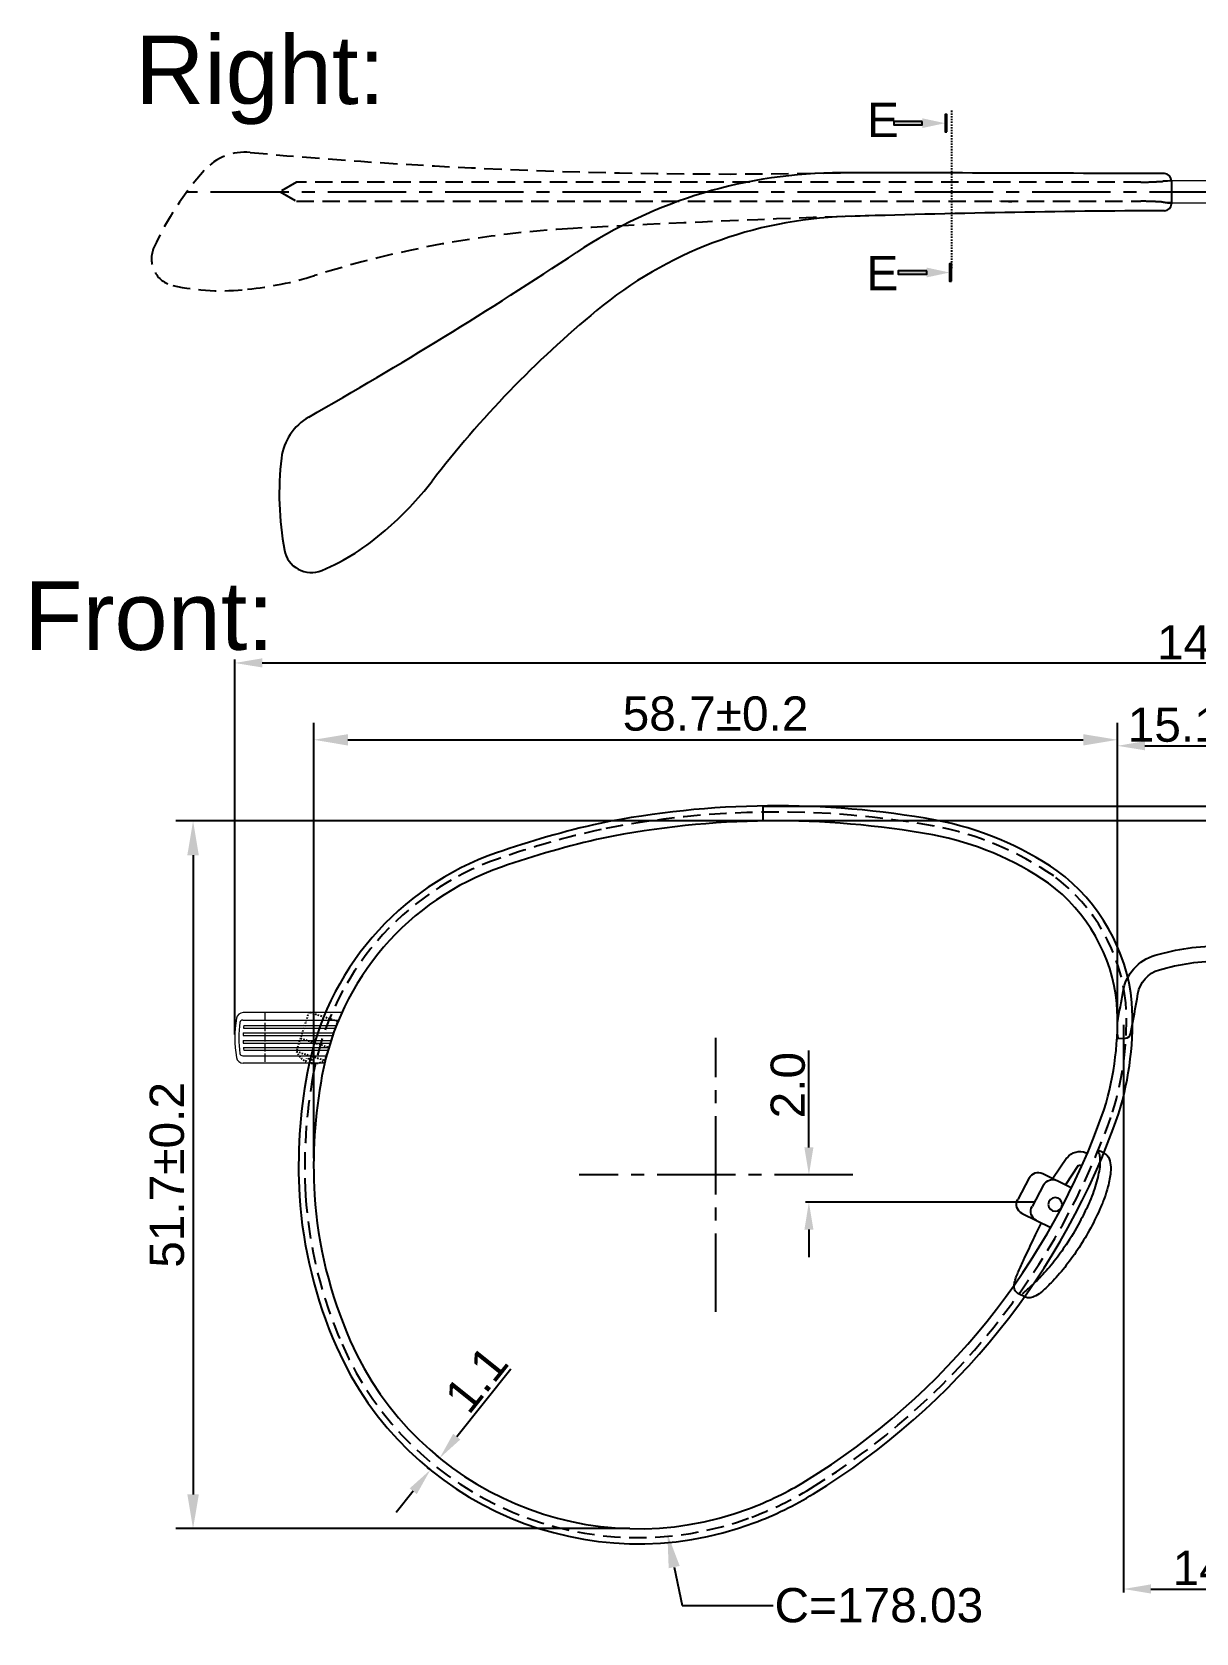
# Model space of a CAD drawing. Header units: millimetres. Extents: x 1186 to 2336, y 1181 to 1549.
# Drawn here: x 1683.6 to 1768.6, y 1290.2 to 1407.2 of the extents above; entities that cross this region are included whole.
import ezdxf
from ezdxf import colors
from ezdxf.entities.mleader import LeaderData, LeaderLine
from ezdxf.math import Vec2, Vec3

# ---------------------------------------------------------------- set-up
doc = ezdxf.new("R2010")
doc.units = ezdxf.units.MM
for name, pattern in [('ACAD_ISO02W100', [15, 12, -3]), ('CENTER2', [28.575, 19.05, -3.175, 3.175, -3.175]), ('DASHED2', [0.375, 0.25, -0.125]), ('HIDDEN', [9.525, 6.35, -3.175]), ('HIDDEN2', [0.1875, 0.125, -0.0625]), ('PHANTOM2', [1.25, 0.625, -0.125, 0.125, -0.125, 0.125, -0.125])]:
    doc.linetypes.add(name, pattern=pattern)
for name, color, linetype in [('Center Line', 2, 'CENTER2'), ('Dimension', 3, 'Continuous'), ('Hidden Line', 1, 'HIDDEN2'), ('Section Line', 6, 'PHANTOM2'), ('Text', 4, 'Continuous')]:
    doc.layers.add(name, color=color, linetype=linetype)
for name, color, linetype, lineweight in [('odj', 4, 'Continuous', 35), ('Section', 4, 'Continuous', 25), ('标注', 4, 'Continuous', 5)]:
    doc.layers.add(name, color=color, linetype=linetype, lineweight=lineweight)
doc.styles.get("Standard").update_dxf_attribs({"font": 'arial.ttf'})
doc.styles.add('宋体', font='SimSun.ttf')
doc.styles.add('样式 1', font='romant.shx')
doc.dimstyles.new('ISO-25$0', dxfattribs={"dimtxt": 2.5, "dimasz": 2.5, "dimexe": 0.5, "dimexo": 1, "dimgap": 1, "dimtad": 0, "dimtih": 1, "dimtoh": 1, "dimdec": 1, "dimzin": 10, "dimdsep": 46, "dimlunit": 6, "dimtxsty": '样式 1', "dimcen": 0, "dimclrd": 256, "dimclre": 256, "dimclrt": 7, "dimazin": 0, "dimtfac": 1, "dimtdec": 1, "dimtofl": 0, "dimtmove": 0, "dimatfit": 0, "dimfxl": 1, "dimtolj": 1, "dimtzin": 10, "dimarcsym": 0})
doc.dimstyles.new('Standard$0', dxfattribs={"dimtxt": 2.3, "dimasz": 2, "dimexe": 1, "dimexo": 1, "dimgap": 1, "dimtad": 0, "dimtih": 1, "dimtoh": 1, "dimdec": 1, "dimzin": 0, "dimdsep": 46, "dimtxsty": 'Standard', "dimcen": 0, "dimclrd": 4, "dimclre": 4, "dimclrt": 4, "dimadec": 1, "dimazin": 0, "dimtfac": 1, "dimtdec": 1, "dimtofl": 0, "dimtmove": 0, "dimatfit": 0, "dimfxl": 1, "dimtolj": 1, "dimtzin": 0, "dimarcsym": 0})

# ---------------------------------------------------------------- blocks, each defined once
blk = doc.blocks.new('*D193')
at = {"layer": 'Defpoints', "color": 0, "ltscale": 1000, "transparency": 16777216}
for p in [(1842.4, 1361.08), (1698.4, 1333.69), (1842.4, 1333.69)]:
    blk.add_point(p, dxfattribs=at)
at = {"layer": 'Dimension', "color": 3, "lineweight": -2, "ltscale": 1000, "transparency": 16777216}
for p, q in [((1698.4, 1333.94), (1698.4, 1361.33)), ((1842.4, 1333.94), (1842.4, 1361.33)), ((1700.4, 1361.08), (1840.4, 1361.08))]:
    blk.add_line(p, q, dxfattribs=at)
at = {"layer": 'Dimension', "color": 3, "ltscale": 1000, "transparency": 16777216}
for points in [[(1700.4, 1361.42), (1700.4, 1360.75), (1698.4, 1361.08)], [(1840.4, 1361.42), (1840.4, 1360.75), (1842.4, 1361.08)]]:
    blk.add_solid(points, dxfattribs=at)
at = {"layer": 'Dimension', "ltscale": 1000, "transparency": 16777216, "insert": (1770.6, 1362.59), "char_height": 2.5, "attachment_point": 5}
blk.add_mtext('\\A1;144±1', dxfattribs=at)
blk = doc.blocks.new('*D196')
at = {"layer": 'Defpoints', "color": 0, "transparency": 16777216}
for p in [(1740.33, 1323.69), (1741.99, 1323.69), (1757.06, 1321.69)]:
    blk.add_point(p, dxfattribs=at)
at = {"layer": 'Dimension', "color": 3, "lineweight": -2, "transparency": 16777216}
for p, q in [((1740.33, 1325.69), (1740.33, 1332.78)), ((1741.74, 1323.69), (1740.08, 1323.69)), ((1756.81, 1321.69), (1740.08, 1321.69)), ((1740.33, 1319.69), (1740.33, 1317.69))]:
    blk.add_line(p, q, dxfattribs=at)
at = {"layer": 'Dimension', "color": 3, "transparency": 16777216}
for points in [[(1740, 1325.69), (1740.66, 1325.69), (1740.33, 1323.69)], [(1740, 1319.69), (1740.66, 1319.69), (1740.33, 1321.69)]]:
    blk.add_solid(points, dxfattribs=at)
at = {"layer": 'Dimension', "transparency": 16777216, "insert": (1738.8, 1330.24), "char_height": 2.5, "attachment_point": 5, "rotation": 90}
blk.add_mtext('\\A1;2.0', dxfattribs=at)
blk = doc.blocks.new('AETW3T3T23')
at = {"layer": 'Center Line', "color": 251, "linetype": 'DASHED2', "ltscale": 0.3, "true_color": 0x636466}
for p, q in [((-0.33, 3.28), (-0.33, 0.28)), ((1.87, 3.28), (-0.33, 3.28)), ((1.87, 0.28), (1.87, 3.28)), ((-0.33, 1.28), (1.87, 1.28)), ((-0.33, 0.28), (1.87, 0.28)), ((0.57, -0.21), (0.57, 0.03)), ((0.97, 0.03), (0.57, 0.03)), ((0.97, -0.21), (0.97, 0.03))]:
    blk.add_line(p, q, dxfattribs=at)
for start, end in [(221.1121, 262.1265), (277.8735, 318.8879)]:
    blk.add_arc((0.77, 1.24), 1.46, start, end, dxfattribs=at)
blk = doc.blocks.new('mn')
at = {"color": 7}
for p, q in [((6512.1, -4128.87), (6512.55, -4128.72)), ((6513.88, -4130), (6514.64, -4131.5)), ((6514.77, -4129.55), (6515.6, -4131.17)), ((6516.37, -4130.9), (6514.2, -4131.65)), ((6517.32, -4131.34), (6517.96, -4133)), ((6516.22, -4131.72), (6516.86, -4133.38)), ((6517.5, -4133.98), (6515.31, -4134.73)), ((6516.49, -4140.01), (6517.09, -4139.81))]:
    blk.add_line(p, q, dxfattribs=at)
blk.add_circle((6515.2, -4133.02), 0.5, dxfattribs=at)
for centre, radius, start, end in [((6513.74, -4130.13), 1.18, 29.5662, 105.1946), ((6513.74, -4130.13), 0.18, 29.5662, 109.3578), ((6515.52, -4131.99), 0.75, 21.0536, 108.9615), ((6516.62, -4131.61), 0.75, 21.0536, 108.9615), ((6516.16, -4133.65), 0.75, 288.9615, 21.0536), ((6517.26, -4133.27), 0.75, 288.9615, 21.0536), ((6516.92, -4139.34), 0.5, 288.9615, 352.0354)]:
    blk.add_arc(centre, radius, start, end, dxfattribs=at)
for points, knots in [([(6512.1, -4128.87), (6512.02, -4128.9), (6511.94, -4128.95), (6511.73, -4129.14), (6511.64, -4129.32), (6511.53, -4129.7), (6511.49, -4129.93), (6511.47, -4130.51), (6511.49, -4130.87), (6511.58, -4131.54), (6511.63, -4131.82), (6511.76, -4132.4), (6511.84, -4132.7), (6511.93, -4133)], [0, 0, 0, 0, 0.525689, 0.525689, 1.652907, 1.652907, 2.923389, 2.923389, 4.456515, 4.456515, 5.498466, 5.498466, 6.576224, 6.576224, 6.576224, 6.576224]), ([(6512.57, -4128.8), (6512.54, -4128.84), (6512.51, -4128.89), (6512.44, -4129.04), (6512.4, -4129.16), (6512.35, -4129.45), (6512.33, -4129.61), (6512.31, -4129.97), (6512.32, -4130.16), (6512.35, -4130.56), (6512.37, -4130.78), (6512.44, -4131.24), (6512.48, -4131.48), (6512.59, -4131.97), (6512.65, -4132.22), (6512.75, -4132.55), (6512.77, -4132.63), (6512.79, -4132.71)], [0.342327, 0.342327, 0.342327, 0.342327, 0.733059, 0.733059, 1.466118, 1.466118, 2.199177, 2.199177, 2.932236, 2.932236, 3.665693, 3.665693, 4.39915, 4.39915, 5.132608, 5.132608, 5.375972, 5.375972, 5.375972, 5.375972]), ([(6511.93, -4133), (6512.26, -4134.08), (6512.68, -4135.13), (6513.65, -4137.08), (6514.19, -4137.97), (6514.78, -4138.75)], [0, 0, 0, 0, 3.393519, 3.393519, 6.793295, 6.793295, 6.793295, 6.793295]), ([(6512.79, -4132.71), (6512.93, -4133.17), (6513.09, -4133.62), (6513.5, -4134.69), (6513.76, -4135.29), (6514.26, -4136.29), (6514.49, -4136.73), (6515, -4137.57), (6515.27, -4137.98), (6515.6, -4138.41), (6515.64, -4138.47), (6515.68, -4138.52)], [12.477352, 12.477352, 12.477352, 12.477352, 13.824357, 13.824357, 15.774274, 15.774274, 17.2906, 17.2906, 18.806925, 18.806925, 19.033217, 19.033217, 19.033217, 19.033217]), ([(6517, -4137.42), (6516.97, -4137.35), (6516.95, -4137.28), (6516.77, -4136.72), (6516.61, -4136.23), (6516.3, -4135.31), (6516.16, -4134.89), (6516.02, -4134.49)], [9.004309, 9.004309, 9.004309, 9.004309, 9.230601, 9.230601, 10.746927, 10.746927, 12.028994, 12.028994, 12.028994, 12.028994]), ([(6517.27, -4138.33), (6517.23, -4138.18), (6517.18, -4138.03), (6517.09, -4137.73), (6517.05, -4137.58), (6517, -4137.42)], [8.414025, 8.414025, 8.414025, 8.414025, 8.934537, 8.934537, 9.455744, 9.455744, 9.455744, 9.455744]), ([(6517.42, -4139.41), (6517.42, -4139.41), (6517.42, -4139.41), (6517.42, -4139.41), (6517.42, -4139.39), (6517.42, -4139.37), (6517.43, -4139.27), (6517.43, -4139.17), (6517.41, -4138.95), (6517.39, -4138.83), (6517.35, -4138.59), (6517.31, -4138.46), (6517.27, -4138.33)], [0.853482, 0.853482, 0.853482, 0.853482, 0.855432, 0.855432, 0.855432, 0.944962, 0.944962, 1.417442, 1.417442, 1.889923, 1.889923, 2.345183, 2.345183, 2.345183, 2.345183]), ([(6514.78, -4138.75), (6514.87, -4138.87), (6514.96, -4138.98), (6515.14, -4139.21), (6515.23, -4139.31), (6515.33, -4139.42)], [0, 0, 0, 0, 0.516499, 0.516499, 1.03397, 1.03397, 1.03397, 1.03397]), ([(6515.33, -4139.42), (6515.47, -4139.59), (6515.62, -4139.72), (6515.9, -4139.93), (6516.03, -4139.99), (6516.29, -4140.06), (6516.4, -4140.04), (6516.49, -4140.01)], [0, 0, 0, 0, 0.796315, 0.796315, 1.559532, 1.559532, 2.335249, 2.335249, 2.335249, 2.335249]), ([(6515.68, -4138.52), (6515.77, -4138.64), (6515.86, -4138.76), (6516.04, -4138.98), (6516.14, -4139.09), (6516.23, -4139.2), (6516.24, -4139.21), (6516.25, -4139.23), (6516.27, -4139.24), (6516.32, -4139.3), (6516.38, -4139.36), (6516.43, -4139.43), (6516.55, -4139.56), (6516.66, -4139.69), (6516.78, -4139.81)], [20.071782, 20.071782, 20.071782, 20.071782, 20.592988, 20.592988, 21.113501, 21.113501, 21.113501, 21.18052, 21.18052, 21.18052, 21.484011, 21.484011, 21.484011, 22.11914, 22.11914, 22.11914, 22.11914])]:
    blk.add_open_spline(points, degree=3, knots=knots, dxfattribs=at)
blk = doc.blocks.new('*D192')
at = {"layer": 'Defpoints', "color": 0, "transparency": 16777216}
for p in [(1713.36, 1303), (1713.54, 1302.86), (1712.85, 1302)]:
    blk.add_point(p, dxfattribs=at)
at = {"layer": 'Dimension', "color": 3, "lineweight": -2, "transparency": 16777216}
for p, q in [((1714.61, 1304.57), (1718.56, 1309.52)), ((1713.34, 1303.02), (1713.17, 1303.16)), ((1712.66, 1302.16), (1712.48, 1302.3)), ((1711.43, 1300.58), (1710.18, 1299.02))]:
    blk.add_line(p, q, dxfattribs=at)
at = {"layer": 'Dimension', "color": 3, "transparency": 16777216}
for points in [[(1714.35, 1304.78), (1714.87, 1304.36), (1713.36, 1303)], [(1711.17, 1300.79), (1711.69, 1300.37), (1712.68, 1302.14)]]:
    blk.add_solid(points, dxfattribs=at)
at = {"layer": 'Dimension', "transparency": 16777216, "insert": (1716.03, 1308.76), "char_height": 2.5, "attachment_point": 5, "rotation": 51.4298}
blk.add_mtext('\\A1;1.1', dxfattribs=at)
blk = doc.blocks.new('*D183')
at = {"layer": 'Defpoints', "color": 0, "transparency": 16777216}
for p in [(1762.87, 1355.47), (1762.87, 1334.84), (1704.16, 1324.28)]:
    blk.add_point(p, dxfattribs=at)
at = {"layer": 'Dimension', "lineweight": -2, "transparency": 16777216}
for p, q in [((1704.16, 1324.9), (1704.16, 1356.72)), ((1762.87, 1335.47), (1762.87, 1356.72)), ((1706.66, 1355.47), (1760.37, 1355.47))]:
    blk.add_line(p, q, dxfattribs=at)
at = {"layer": 'Dimension', "transparency": 16777216}
for points in [[(1706.66, 1355.88), (1706.66, 1355.05), (1704.16, 1355.47)], [(1760.37, 1355.88), (1760.37, 1355.05), (1762.87, 1355.47)]]:
    blk.add_solid(points, dxfattribs=at)
at = {"layer": 'Dimension', "transparency": 16777216, "insert": (1733.51, 1357.37), "char_height": 2.5, "attachment_point": 5}
blk.add_mtext('58.7±0.2', dxfattribs=at)
blk = doc.blocks.new('*D184')
at = {"layer": 'Defpoints', "color": 0, "transparency": 16777216}
for p in [(1737.95, 1349.54), (1695.35, 1297.85), (1727.88, 1297.85)]:
    blk.add_point(p, dxfattribs=at)
at = {"layer": 'Dimension', "lineweight": -2, "transparency": 16777216}
for p, q in [((1737.32, 1349.54), (1694.1, 1349.54)), ((1695.35, 1347.04), (1695.35, 1300.35)), ((1727.26, 1297.85), (1694.1, 1297.85))]:
    blk.add_line(p, q, dxfattribs=at)
at = {"layer": 'Dimension', "transparency": 16777216}
for points in [[(1694.93, 1347.04), (1695.77, 1347.04), (1695.35, 1349.54)], [(1694.93, 1300.35), (1695.77, 1300.35), (1695.35, 1297.85)]]:
    blk.add_solid(points, dxfattribs=at)
at = {"layer": 'Dimension', "transparency": 16777216, "insert": (1693.45, 1323.69), "char_height": 2.5, "attachment_point": 5, "rotation": 90}
blk.add_mtext('51.7±0.2', dxfattribs=at)
blk = doc.blocks.new('*D270')
at = {"layer": 'Defpoints', "color": 0, "ltscale": 1000, "transparency": 16777216}
for p in [(1777.93, 1355.03), (1762.87, 1334.84), (1777.93, 1334.81)]:
    blk.add_point(p, dxfattribs=at)
at = {"layer": 'Dimension', "color": 3, "lineweight": -2, "ltscale": 1000, "transparency": 16777216}
for p, q in [((1762.87, 1335.09), (1762.87, 1355.28)), ((1764.87, 1355.03), (1775.93, 1355.03)), ((1777.93, 1335.06), (1777.93, 1355.28))]:
    blk.add_line(p, q, dxfattribs=at)
at = {"layer": 'Dimension', "color": 3, "ltscale": 1000, "transparency": 16777216}
for points in [[(1764.87, 1355.37), (1764.87, 1354.7), (1762.87, 1355.03)], [(1775.93, 1355.37), (1775.93, 1354.7), (1777.93, 1355.03)]]:
    blk.add_solid(points, dxfattribs=at)
at = {"layer": 'Dimension', "ltscale": 1000, "transparency": 16777216, "insert": (1770.4, 1356.56), "char_height": 2.5, "attachment_point": 5}
blk.add_mtext('\\A1;15.1±0.5', dxfattribs=at)
blk = doc.blocks.new('*D185')
at = {"layer": 'Defpoints', "color": 0, "transparency": 16777216}
for p in [(1763.31, 1334.9), (1777.27, 1334.9), (1777.27, 1293.44)]:
    blk.add_point(p, dxfattribs=at)
at = {"layer": 'Dimension', "color": 3, "lineweight": -2, "transparency": 16777216}
for p, q in [((1763.31, 1334.65), (1763.31, 1293.19)), ((1777.27, 1334.65), (1777.27, 1293.19)), ((1765.31, 1293.44), (1775.27, 1293.44))]:
    blk.add_line(p, q, dxfattribs=at)
at = {"layer": 'Dimension', "color": 3, "transparency": 16777216}
for points in [[(1765.31, 1293.78), (1765.31, 1293.11), (1763.31, 1293.44)], [(1775.27, 1293.78), (1775.27, 1293.11), (1777.27, 1293.44)]]:
    blk.add_solid(points, dxfattribs=at)
at = {"layer": 'Dimension', "transparency": 16777216, "insert": (1770.29, 1294.97), "char_height": 2.5, "attachment_point": 5}
blk.add_mtext('\\A1;14.0', dxfattribs=at)
blk = doc.blocks.new('_FILLED')
at = {"color": 0, "linetype": 'ByBlock'}
blk.add_solid([(0, 0), (-1, 0.214), (-1, -0.214)], dxfattribs=at)
blk = doc.blocks.new('ER')
at = {"layer": 'Section'}
h = blk.add_hatch(color=6, dxfattribs=at)
h.dxf.hatch_style = 1
h.paths.add_polyline_path([(973.88, -602.3), (973.88, -602.77), (977.63, -602.77), (977.63, -602.3)])
h.paths.add_polyline_path([(980.63, -603.66), (980.87, -603.66), (980.87, -601.41), (980.63, -601.41)])
at = {"layer": 'Section', "color": 6}
for points in [[(980.87, -603.66), (980.87, -601.41), (980.63, -601.41), (980.63, -603.66)], [(977.63, -602.3), (973.88, -602.3), (973.88, -602.77), (977.63, -602.77)]]:
    blk.add_lwpolyline(points, close=True, dxfattribs=at)
at = {"layer": 'Section', "color": 6, "xscale": 3.002185386386005, "yscale": 3.002185386386005, "zscale": 3.002185386386005}
blk.add_blockref('_FILLED', (980.63, -602.54), dxfattribs=at)

msp = doc.modelspace()

# ---------------------------------------------------------------- linework, layer by layer
for p, q in [((1766.80947, 1396.30162), (1766.80947, 1394.61694)), ((1766.80947, 1396.25346), (1766.80947, 1394.66511)), ((1766.80947, 1396.25346), (1766.80947, 1394.66511))]:
    msp.add_line(p, q)
at = {"color": 251, "linetype": 'ACAD_ISO02W100', "lineweight": 13, "ltscale": 0.05}
msp.add_line((1700.58741, 1335.54317), (1700.58741, 1331.84317), dxfattribs=at)
at = {"color": 6}
msp.add_line((1698.39767, 1333.69317), (1698.39767, 1333.69317), dxfattribs=at)
for points in [[(1717.50462, 1347.21003, 0.269578347), (1703.68478, 1331.11914, 0.059933546), (1703.11704, 1322.15567, 0.087169269), (1705.82212, 1311.13667, 0.397536029), (1736.30832, 1298.26708, 0.048165461), (1740.6697, 1300.3929, 0.173600956), (1762.93741, 1328.11759, 0.090886085), (1763.9268, 1336.28391, 0.212049641), (1758.47354, 1345.8902, 0.104636807), (1749.57601, 1349.60477, 0.094296924), (1725.06979, 1349.36634, 0.028465345)], [(1717.86581, 1346.17102, 0.269578638), (1704.76642, 1330.91898, 0.059894322), (1704.21497, 1322.22345, 0.08712401), (1706.82891, 1311.5798, 0.397536029), (1735.92359, 1299.29761, 0.048165461), (1740.09494, 1301.3308, 0.173515185), (1761.89218, 1328.4608, 0.090446405), (1762.83009, 1336.1963, 0.211249654), (1757.83392, 1344.99508, 0.104377056), (1749.37618, 1348.52306, 0.094228667), (1725.29831, 1348.29026, 0.02841893)]]:
    msp.add_lwpolyline(points, format="xyb", close=True)
msp.add_lwpolyline([(1736.95288, 1349.5862), (1803.84912, 1349.5862), (1803.84912, 1350.5862), (1736.95288, 1350.5862)], close=True)
for points in [[(1762.86869, 1334.84217, 0.006709248), (1763.27257, 1337.09268, -0.289956585), (1765.62331, 1339.72691, -0.071317287), (1770.46387, 1340.41822)], [(1762.90451, 1333.63932), (1763.45362, 1333.67085, 0.341084985), (1763.82283, 1333.99128, 0.008608203), (1764.3588, 1336.91395, -0.289956585), (1765.92596, 1338.6701, -0.0714253), (1770.46427, 1339.31925, -0.069694241)], [(1762.84771, 1333.94379, -0.005240943), (1762.90451, 1333.63932)]]:
    msp.add_lwpolyline(points, format="xyb")
for centre, radius, start, end in [((1742.67277, 1361.88258), 35, 89.9445642, 123.4923832), ((1736.52049, -5559.98905), 6956.87436, 89.754808107, 89.949051861), ((1767.48321, 1376.3047), 20, 91.9304773, 93.6462682), ((1766.9064, 1386.56242), 9.72667, 90.578235, 94.0981446), ((1766.28947, 1396.30162), 0.52, 0, 89.7554804), ((1770.42109, 538.57213), 855.55469, 90.27519217, 91.83863399), ((1766.88359, 1398.48176), 3.79958, 259.8081841, 268.8822329), ((1767.48321, 1414.70166), 20, 266.3537318, 268.0695227), ((1766.30947, 1394.61694), 0.5, 270.2751922, 0), ((1743.93341, 1363.70178), 30, 91.838634, 129.6011587), ((1531.87519, 1680.45499), 347, 299.6997877, 303.4923832), ((1773.89307, 1327.48827), 77, 129.6011587, 142.5027545), ((1705.78005, 1375.56469), 4, 119.6997877, 173.0578898), ((1723.75739, 1373.37578), 22.1101, 173.0578898, 190.5626059), ((1694.30459, 1388.55258), 23.31538, 310.252214, 322.5027545), ((1698.57376, 1382.73547), 16.12496, 292.5390798, 312.0308343), ((1703.98804, 1369.6894), 2, 190.5626059, 292.5390798)]:
    msp.add_arc(centre, radius, start, end)
at = {"color": 1, "lineweight": 13}
msp.add_arc((1754.15274, 1389.46525), 5.33934, 79.3689485, 88.9045016, dxfattribs=at)
at = {"layer": 'Center Line', "ltscale": 0.3}
for p, q in [((1839.50202, 1395.46175), (1694.86628, 1395.46175)), ((1733.54108, 1313.69317), (1733.54108, 1333.69317)), ((1743.54108, 1323.69317), (1723.54108, 1323.69317))]:
    msp.add_line(p, q, dxfattribs=at)
at = {"layer": 'Hidden Line', "linetype": 'HIDDEN', "ltscale": 0.2}
for p, q in [((1702.90202, 1396.20318), (1701.70202, 1395.50318)), ((1701.70202, 1395.50318), (1702.90202, 1394.80318)), ((1764.5851, 1396.20318), (1702.90202, 1396.20318)), ((1702.90202, 1394.80318), (1764.5851, 1394.80318))]:
    msp.add_line(p, q, dxfattribs=at)
msp.add_lwpolyline([(1717.65238, 1346.78498, 0.269578463), (1704.12727, 1331.03726, 0.059917791), (1703.5662, 1322.18339, 0.087151114), (1706.23399, 1311.31795, 0.397536029), (1736.15093, 1298.68866, 0.048165461), (1740.43457, 1300.77659, 0.17356645), (1762.50983, 1328.25802, 0.090711612), (1763.47815, 1336.24811, 0.211736828), (1758.21191, 1345.52399, 0.104533909), (1749.49427, 1349.16225, 0.094269312), (1725.16327, 1348.92612, 0.028446539)], format="xyb", close=True, dxfattribs=at)
for centre, radius, start, end in [((1699.14732, 1394.38537), 4, 84.6997877, 138.0578898), ((1734.45216, 1785.43731), 388.64241, 264.8426802, 271.2170107), ((1712.61799, 1382.28095), 22.1101, 138.0578898, 155.5626059), ((1762.95832, 1447.31066), 51.14999, 272.9935868, 273.6462682), ((1762.95832, 1447.31066), 51.14999, 272.9935868, 273.6462682), ((1764.5851, 1416.20318), 20, 270, 272.9935868), ((1764.5851, 1416.20318), 20, 270, 272.9935868), ((1764.5851, 1374.80318), 20, 87.0064132, 90), ((1764.5851, 1374.80318), 20, 87.0064132, 90), ((1762.95832, 1343.69569), 51.14999, 86.3537318, 87.0064132), ((1762.95832, 1343.69569), 51.14999, 86.3537318, 87.0064132), ((1727.36674, 1315.93545), 77, 93.1700944, 107.5027545), ((1770.42109, 538.57213), 855.55469, 91.72264328, 93.1700944), ((1694.30947, 1390.60047), 2, 155.5626059, 257.5390798), ((1697.19672, 1411.60648), 23.31538, 275.252214, 287.5027545), ((1697.35726, 1404.39269), 16.12496, 257.5390798, 277.0308343)]:
    msp.add_arc(centre, radius, start, end, dxfattribs=at)
at = {"layer": 'Section Line'}
msp.add_line((1750.73826, 1401.42227), (1750.73826, 1389.8761), dxfattribs=at).dxf.unprotected_set("ltscale", 0)
at = {"layer": '标注', "color": 0, "lineweight": 13, "ltscale": 5}
for p, q in [((1820.67049, 1396.33482), (1766.80823, 1396.28859)), ((1766.80947, 1394.68291), (1820.67049, 1394.63668)), ((1706.21945, 1335.54317), (1699.01017, 1335.54317)), ((1698.9728, 1334.99767), (1705.98167, 1334.99767)), ((1699.02853, 1334.39767), (1705.74201, 1334.39767)), ((1699.0486, 1334.59767), (1705.81941, 1334.59767)), ((1698.99962, 1333.87074), (1705.56799, 1333.87074)), ((1698.99962, 1333.5156), (1705.45456, 1333.5156)), ((1699.00652, 1334.07074), (1705.63187, 1334.07074)), ((1699.00652, 1333.3156), (1705.36505, 1333.3156)), ((1698.9728, 1332.38866), (1705.09606, 1332.38866)), ((1699.02774, 1332.99767), (1705.26731, 1332.99767)), ((1699.0486, 1332.78866), (1705.20619, 1332.78866)), ((1704.96011, 1331.84317), (1699.01017, 1331.84317))]:
    msp.add_line(p, q, dxfattribs=at)
for centre, radius, start, end in [((1699.01017, 1335.04317), 0.5, 90, 170.4727166), ((1707.05392, 1333.69317), 8.65625, 170.4727166, 189.5272834), ((1707.05392, 1333.69317), 8.35625, 172.2171931, 187.7828069), ((1698.9728, 1334.79767), 0.2, 90, 172.2171931), ((1707.05392, 1333.69317), 8.05625, 173.5535972, 174.9831744), ((1707.05392, 1333.69317), 8.05625, 177.313746, 178.737021), ((1707.05392, 1333.69317), 8.05625, 181.262979, 182.686254), ((1699.01017, 1332.34317), 0.5, 189.5272834, 270), ((1698.9728, 1332.58866), 0.2, 187.7828069, 270), ((1707.05392, 1333.69317), 8.05625, 184.9525002, 186.4464028)]:
    msp.add_arc(centre, radius, start, end, dxfattribs=at)

# ---------------------------------------------------------------- block references
at = {"linetype": 'Continuous', "xscale": 0.5559712353769681, "yscale": 0.5559712353769681, "zscale": 0.5559712353769681}
for p in [(1205.07486, 1735.50258), (1205.40404, 1724.59564)]:
    msp.add_blockref('ER', p, dxfattribs=at)
at = {"xscale": -1, "rotation": 352.7856242428753}
msp.add_blockref('mn', (8740.97135, 4603.64283), dxfattribs=at)
at = {"layer": 'Hidden Line', "linetype": 'HIDDEN', "ltscale": 0.05, "rotation": 342.2865716427622}
msp.add_blockref('AETW3T3T23', (1703.11891, 1332.34629), dxfattribs=at)

# ---------------------------------------------------------------- texts
at = {"layer": 'odj', "char_height": 2.5, "attachment_point": 5}
for insert in [(1745.73537, 1400.74739), (1745.68893, 1389.55325)]:
    msp.add_mtext_dynamic_manual_height_columns('E', width=17.5973544, gutter_width=12.5, heights=[0], dxfattribs=dict(at, insert=insert))
at = {"layer": 'Text', "linetype": 'ByBlock', "lineweight": 9, "char_height": 5, "width": 51.5648721, "attachment_point": 5, "style": '宋体'}
for s, insert in [('\\pxql;{\\fArial|b0|i0|c0|p34;Right:}', (1716.91398, 1403.64629)), ('\\pxql;{\\fArial|b0|i0|c0|p34;Front:}', (1708.79641, 1364.49965))]:
    msp.add_mtext(s, dxfattribs=dict(at, insert=insert))

# ---------------------------------------------------------------- dimensions: what is measured, and where the dimension line sits
at = {"layer": 'Dimension', "color": 40, "ltscale": 1000, "true_color": 0xf8d731}
dim = msp.add_linear_dim(base=(1842.401, 1361.08308), p1=(1698.401, 1333.69317), p2=(1842.401, 1333.69317), dimstyle='Standard$0', override={"dimtxt": 2.5, "dimexe": 0.25, "dimexo": 0.25, "dimgap": 0.25, "dimtad": 1, "dimtih": 0, "dimtoh": 0, "dimdec": 0, "dimclrd": 3, "dimclre": 3, "dimclrt": 256, "dimadec": 0, "dimtol": 1, "dimtp": 1, "dimtm": 1, "dimtdec": 0, "dimatfit": 3, "dimfxl": 1.25, "dimarcsym": 2}, dxfattribs=at)
dim.commit()
dim.dimension.update_dxf_attribs({"geometry": '*D193', "text_midpoint": (1770.59714, 1361.08308), "dimtype": 160})
at = {"layer": 'Dimension'}
for base, p1, p2, dimstyle, override, picture, middle in [((1762.86869, 1355.46761), (1704.15711, 1324.27772), (1762.86869, 1334.84217), 'ISO-25$0', {"dimexe": 1.25, "dimexo": 0.625, "dimgap": 0.625, "dimtad": 3, "dimtih": 0, "dimtoh": 0, "dimzin": 8, "dimlunit": 2, "dimtxsty": 'Standard', "dimcen": 2.5, "dimclrt": 256, "dimadec": 0, "dimtol": 1, "dimtp": 0.2, "dimtm": 0.2, "dimtdec": 2, "dimtofl": 1, "dimatfit": 3, "dimtolj": 0, "dimtzin": 8}, '*D183', (1733.5129, 1357.36904)), ((1777.26736, 1293.44277), (1763.30628, 1334.90029), (1777.26736, 1334.89978), 'Standard$0', {"dimtxt": 2.5, "dimexe": 0.25, "dimexo": 0.25, "dimgap": 0.25, "dimtad": 1, "dimtih": 0, "dimtoh": 0, "dimclrd": 3, "dimclre": 3, "dimclrt": 256, "dimadec": 2, "dimtdec": 2, "dimatfit": 3}, '*D185', (1770.28682, 1294.96921))]:
    dim = msp.add_linear_dim(base=base, p1=p1, p2=p2, dimstyle=dimstyle, override=override, dxfattribs=at)
    dim.commit()
    dim.dimension.update_dxf_attribs({"geometry": picture, "text_midpoint": middle})
at = {"layer": 'Dimension', "color": 40, "ltscale": 1000, "true_color": 0xf8d731}
dim = msp.add_linear_dim(base=(1777.93009, 1355.03499), p1=(1762.86869, 1334.84217), p2=(1777.93009, 1334.81098), dimstyle='Standard$0', override={"dimtxt": 2.5, "dimexe": 0.25, "dimexo": 0.25, "dimgap": 0.25, "dimtad": 1, "dimtih": 0, "dimtoh": 0, "dimclrd": 3, "dimclre": 3, "dimclrt": 256, "dimadec": 0, "dimtol": 1, "dimtp": 0.5, "dimtm": 0.5, "dimatfit": 3, "dimfxl": 1.25, "dimarcsym": 2}, dxfattribs=at)
dim.commit()
dim.dimension.update_dxf_attribs({"geometry": '*D270', "text_midpoint": (1770.39939, 1356.56143)})
at = {"layer": 'Dimension'}
for base, p1, p2, dimstyle, override, picture, middle in [((1695.35001, 1297.84527), (1737.94954, 1349.54409), (1727.88006, 1297.84527), 'ISO-25$0', {"dimexe": 1.25, "dimexo": 0.625, "dimgap": 0.625, "dimtad": 3, "dimtih": 0, "dimtoh": 0, "dimzin": 8, "dimlunit": 2, "dimtxsty": 'Standard', "dimcen": 2.5, "dimclrt": 256, "dimadec": 0, "dimtol": 1, "dimtp": 0.2, "dimtm": 0.2, "dimtdec": 2, "dimtofl": 1, "dimatfit": 3, "dimtolj": 0, "dimtzin": 8}, '*D184', (1693.44858, 1323.69468)), ((1740.32961, 1323.69317), (1757.06107, 1321.69317), (1741.98538, 1323.69317), 'Standard$0', {"dimtxt": 2.5, "dimexe": 0.25, "dimexo": 0.25, "dimgap": 0.25, "dimtad": 1, "dimtih": 0, "dimtoh": 0, "dimclrd": 3, "dimclre": 3, "dimclrt": 256, "dimadec": 2, "dimtdec": 2, "dimatfit": 3}, '*D196', (1738.80318, 1330.23597))]:
    dim = msp.add_linear_dim(base=base, p1=p1, p2=p2, angle=90, dimstyle=dimstyle, override=override, dxfattribs=at)
    dim.commit()
    dim.dimension.update_dxf_attribs({"geometry": picture, "text_midpoint": middle})
dim = msp.add_aligned_dim(p1=(1712.8542, 1302.00253), p2=(1713.54022, 1302.86281), distance=0.22675, dimstyle='Standard$0', override={"dimtxt": 2.5, "dimexe": 0.25, "dimexo": 0.25, "dimgap": 0.25, "dimtad": 1, "dimtih": 0, "dimtoh": 0, "dimclrd": 3, "dimclre": 3, "dimclrt": 256, "dimadec": 2, "dimtdec": 2, "dimatfit": 3}, dxfattribs=at)
dim.commit()
dim.dimension.update_dxf_attribs({"geometry": '*D192', "text_midpoint": (1716.03099, 1308.76405)})

# ---------------------------------------------------------------- leaders
at = {"layer": 'Text', "linetype": 'ByBlock', "lineweight": 9}
ml = msp.add_multileader_mtext('Standard', dxfattribs=at)
ml.set_content('C=178.03', color=256)
ml.set_leader_properties()
ml.build(insert=Vec2(0, 0))
ml.multileader.update_dxf_attribs({"dogleg_length": 6.66735, "arrow_head_size": 2.5})
ctx = ml.context
ctx.base_point, ctx.char_height, ctx.arrow_head_size, ctx.landing_gap_size, ctx.plane_origin = Vec3(1737.72873, 1292.23749), 2.5, 2.5, 0.09, Vec3(1727.30171, 1295.39603)
notes = []
notes.append((ctx, [(0, (1, 1, 0), (1731.06137, 1292.23749), (1, 0), 6.66735, [(0, [(1729.99289, 1297.49178)], 0, [])])]))
ctx.mtext.insert, ctx.mtext.width, ctx.mtext.flow_direction = Vec3(1737.81873, 1293.50965), 10.3049369, 5
for ctx, leaders in notes:
    for number, flags, end, landing, length, lines in leaders:
        leader = LeaderData()
        leader.index, (leader.has_last_leader_line, leader.has_dogleg_vector, leader.attachment_direction) = number, flags
        leader.last_leader_point, leader.dogleg_vector, leader.dogleg_length = Vec3(end), Vec3(landing), length
        for number, points, colour, breaks in lines:
            line = LeaderLine()
            line.index, line.vertices, line.color, line.breaks = number, Vec3.list(points), colors.encode_raw_color(colour), breaks
            leader.lines.append(line)
        ctx.leaders.append(leader)

doc.saveas('drawing.dxf')
